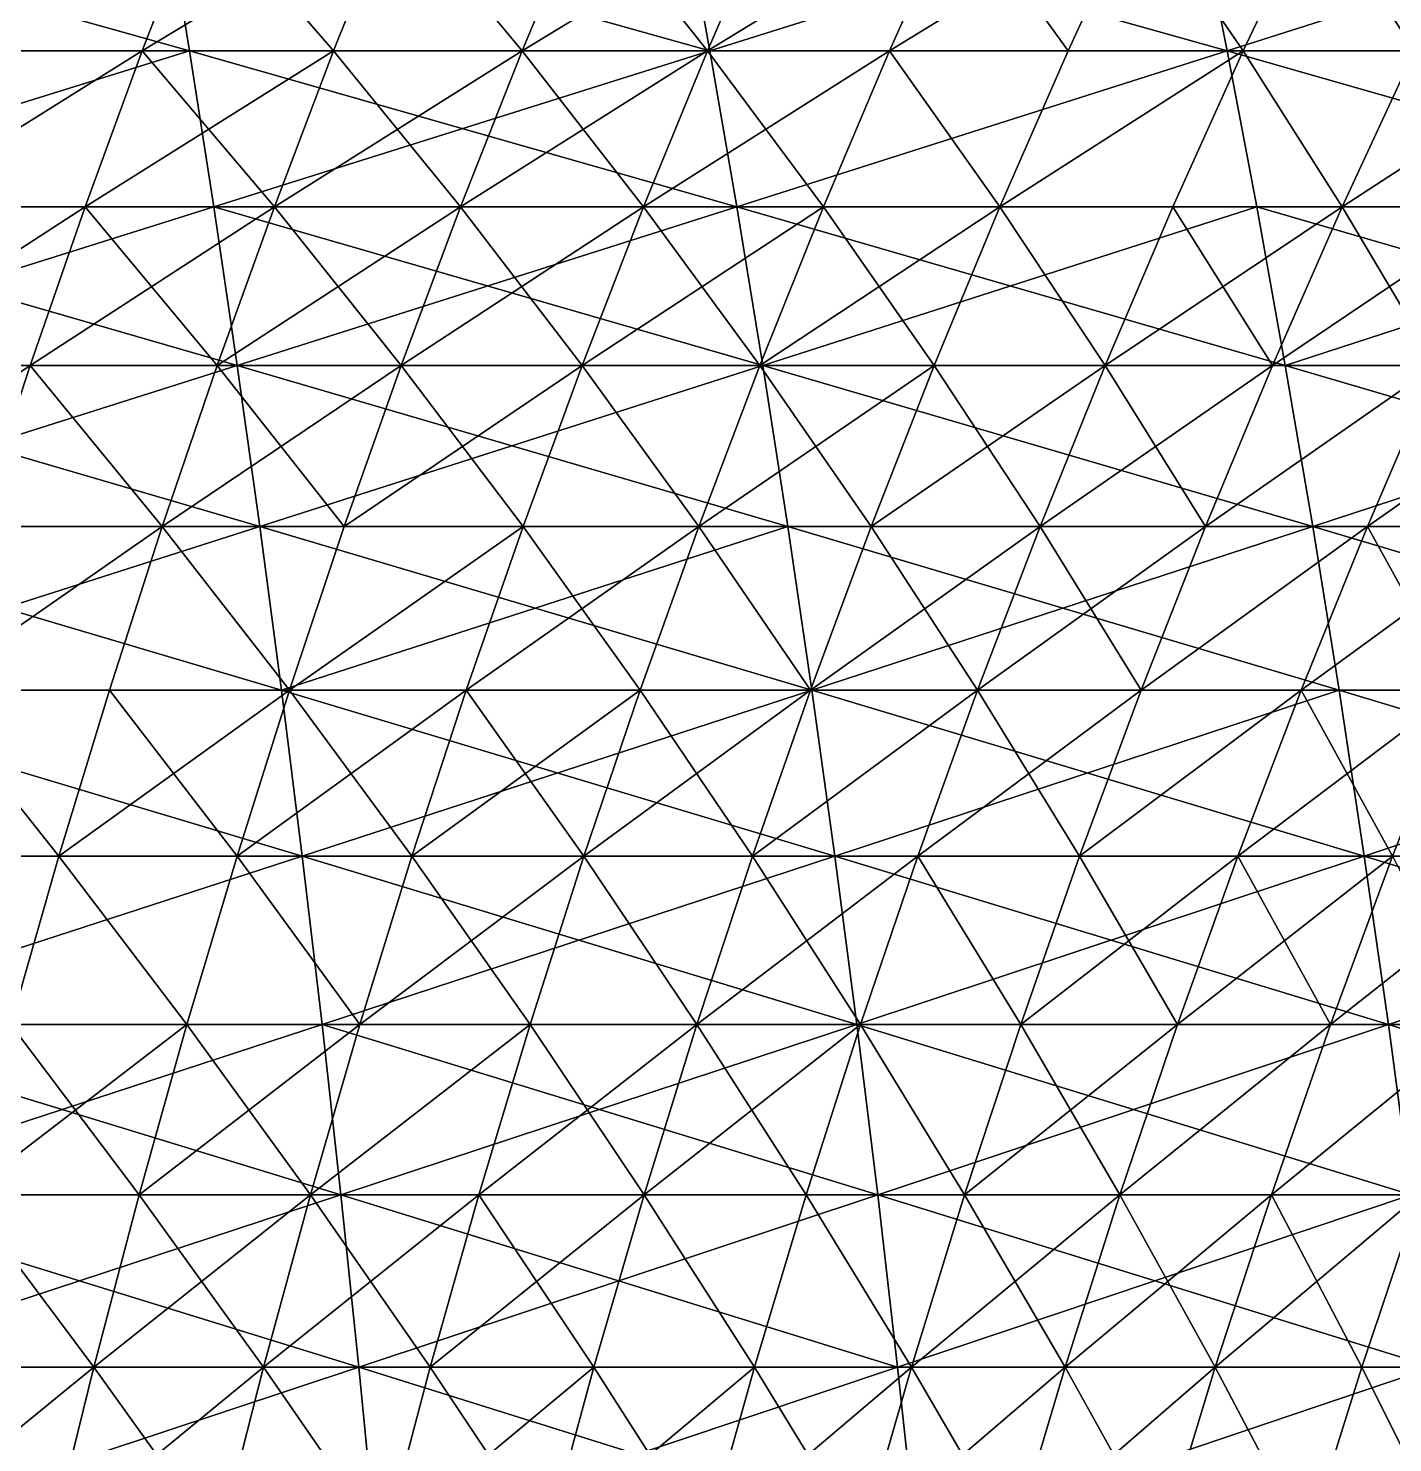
# Model space of a CAD drawing. Header units: millimetres. Extents: x -3250 to 6200, y -3250 to 3250.
# Drawn here: x 4283.7 to 4426.6, y 321.1 to 469.4 of the extents above; entities that cross this region are included whole.
import ezdxf

# ---------------------------------------------------------------- set-up
doc = ezdxf.new("R2010")
doc.units = ezdxf.units.MM
doc.header["$MEASUREMENT"] = 0
doc.layers.add('MESH_3D', color=2, linetype='CONTINUOUS')

msp = doc.modelspace()

# ---------------------------------------------------------------- linework, layer by layer
at = {"layer": 'MESH_3D'}
for points in [[(4243.39, 483.04, 606.66), (4300.57, 466.99, 606.85), (4245.74, 466.99, 595.05)], [(4243.39, 483.04, 606.66), (4297.94, 483.04, 618.4), (4300.57, 466.99, 606.85)], [(4297.94, 483.04, 26081.6), (4243.39, 483.04, 26093.34), (4245.74, 466.99, 26104.95)], [(4297.94, 483.04, 26081.6), (4245.74, 466.99, 26104.95), (4300.57, 466.99, 26093.15)], [(4275.22, 466.99, 1976.89), (4301.77, 483.04, 1978.88), (4281.15, 483.04, 1966.63)], [(4275.22, 466.99, 1976.89), (4295.6, 466.99, 1988.99), (4301.77, 483.04, 1978.88)], [(4301.77, 483.04, 24721.12), (4275.22, 466.99, 24723.11), (4281.15, 483.04, 24733.37)], [(4295.6, 466.99, 24711.01), (4275.22, 466.99, 24723.11), (4301.77, 483.04, 24721.12)], [(4295.6, 466.99, 1988.99), (4322.09, 483.04, 1991.65), (4301.77, 483.04, 1978.88)], [(4295.6, 466.99, 1988.99), (4315.66, 466.99, 2001.6), (4322.09, 483.04, 1991.65)], [(4315.66, 466.99, 24698.4), (4295.6, 466.99, 24711.01), (4301.77, 483.04, 24721.12)], [(4297.94, 483.04, 618.4), (4355.09, 466.99, 620.01), (4300.57, 466.99, 606.85)], [(4297.94, 483.04, 618.4), (4352.17, 483.04, 631.49), (4355.09, 466.99, 620.01)], [(4355.09, 466.99, 26079.99), (4297.94, 483.04, 26081.6), (4300.57, 466.99, 26093.15)], [(4352.17, 483.04, 26068.51), (4297.94, 483.04, 26081.6), (4355.09, 466.99, 26079.99)], [(4315.66, 466.99, 24698.4), (4301.77, 483.04, 24721.12), (4322.09, 483.04, 24708.35)], [(4315.66, 466.99, 2001.6), (4335.41, 466.99, 2014.7), (4322.09, 483.04, 1991.65)], [(4335.41, 466.99, 24685.3), (4315.66, 466.99, 24698.4), (4322.09, 483.04, 24708.35)], [(4322.09, 483.04, 1991.65), (4335.41, 466.99, 2014.7), (4342.08, 483.04, 2004.92)], [(4335.41, 466.99, 24685.3), (4322.09, 483.04, 24708.35), (4342.08, 483.04, 24695.08)], [(4335.41, 466.99, 2014.7), (4361.73, 483.04, 2018.68), (4342.08, 483.04, 2004.92)], [(4335.41, 466.99, 2014.7), (4354.82, 466.99, 2028.29), (4361.73, 483.04, 2018.68)], [(4354.82, 466.99, 24671.71), (4335.41, 466.99, 24685.3), (4342.08, 483.04, 24695.08)], [(4354.82, 466.99, 24671.71), (4342.08, 483.04, 24695.08), (4361.73, 483.04, 24681.32)], [(4352.17, 483.04, 631.49), (4406.06, 483.04, 645.93), (4409.27, 466.99, 634.53)], [(4352.17, 483.04, 631.49), (4409.27, 466.99, 634.53), (4355.09, 466.99, 620.01)], [(4406.06, 483.04, 26054.07), (4352.17, 483.04, 26068.51), (4355.09, 466.99, 26079.99)], [(4354.82, 466.99, 2028.29), (4381.04, 483.04, 2032.92), (4361.73, 483.04, 2018.68)], [(4354.82, 466.99, 2028.29), (4373.89, 466.99, 2042.37), (4381.04, 483.04, 2032.92)], [(4381.04, 483.04, 24667.08), (4354.82, 466.99, 24671.71), (4361.73, 483.04, 24681.32)], [(4373.89, 466.99, 24657.63), (4354.82, 466.99, 24671.71), (4381.04, 483.04, 24667.08)], [(4406.06, 483.04, 26054.07), (4355.09, 466.99, 26079.99), (4409.27, 466.99, 26065.47)], [(4373.89, 466.99, 2042.37), (4399.98, 483.04, 2047.65), (4381.04, 483.04, 2032.92)], [(4373.89, 466.99, 2042.37), (4392.6, 466.99, 2056.91), (4399.98, 483.04, 2047.65)], [(4392.6, 466.99, 24643.09), (4373.89, 466.99, 24657.63), (4381.04, 483.04, 24667.08)], [(4392.6, 466.99, 24643.09), (4381.04, 483.04, 24667.08), (4399.98, 483.04, 24652.35)], [(4392.6, 466.99, 2056.91), (4410.94, 466.99, 2071.91), (4399.98, 483.04, 2047.65)], [(4410.94, 466.99, 24628.09), (4392.6, 466.99, 24643.09), (4399.98, 483.04, 24652.35)], [(4399.98, 483.04, 2047.65), (4410.94, 466.99, 2071.91), (4418.55, 483.04, 2062.84)], [(4410.94, 466.99, 24628.09), (4399.98, 483.04, 24652.35), (4418.55, 483.04, 24637.16)], [(4406.06, 483.04, 645.93), (4463.07, 466.99, 650.39), (4409.27, 466.99, 634.53)], [(4406.06, 483.04, 645.93), (4459.58, 483.04, 661.71), (4463.07, 466.99, 650.39)], [(4459.58, 483.04, 26038.29), (4406.06, 483.04, 26054.07), (4409.27, 466.99, 26065.47)], [(4459.58, 483.04, 26038.29), (4409.27, 466.99, 26065.47), (4463.07, 466.99, 26049.61)], [(4410.94, 466.99, 2071.91), (4428.9, 466.99, 2087.37), (4418.55, 483.04, 2062.84)], [(4428.9, 466.99, 24612.63), (4410.94, 466.99, 24628.09), (4418.55, 483.04, 24637.16)], [(4418.55, 483.04, 2062.84), (4428.9, 466.99, 2087.37), (4436.74, 483.04, 2078.49)], [(4428.9, 466.99, 24612.63), (4418.55, 483.04, 24637.16), (4436.74, 483.04, 24621.51)], [(4245.74, 466.99, 595.05), (4300.57, 466.99, 606.85), (4248.01, 450.66, 583.84)], [(4300.57, 466.99, 26093.15), (4245.74, 466.99, 26104.95), (4248.01, 450.66, 26116.16)], [(4248.01, 450.66, 583.84), (4300.57, 466.99, 606.85), (4303.12, 450.66, 595.7)], [(4300.57, 466.99, 26093.15), (4248.01, 450.66, 26116.16), (4303.12, 450.66, 26104.3)], [(4269.5, 450.66, 1986.79), (4295.6, 466.99, 1988.99), (4275.22, 466.99, 1976.89)], [(4269.5, 450.66, 1986.79), (4289.63, 450.66, 1998.75), (4295.6, 466.99, 1988.99)], [(4295.6, 466.99, 24711.01), (4269.5, 450.66, 24713.21), (4275.22, 466.99, 24723.11)], [(4289.63, 450.66, 24701.25), (4269.5, 450.66, 24713.21), (4295.6, 466.99, 24711.01)], [(4289.63, 450.66, 1998.75), (4309.46, 450.66, 2011.21), (4295.6, 466.99, 1988.99)], [(4315.66, 466.99, 24698.4), (4289.63, 450.66, 24701.25), (4295.6, 466.99, 24711.01)], [(4309.46, 450.66, 24688.79), (4289.63, 450.66, 24701.25), (4315.66, 466.99, 24698.4)], [(4295.6, 466.99, 1988.99), (4309.46, 450.66, 2011.21), (4315.66, 466.99, 2001.6)], [(4300.57, 466.99, 606.85), (4355.09, 466.99, 620.01), (4357.92, 450.66, 608.92)], [(4300.57, 466.99, 606.85), (4357.92, 450.66, 608.92), (4303.12, 450.66, 595.7)], [(4355.09, 466.99, 26079.99), (4300.57, 466.99, 26093.15), (4303.12, 450.66, 26104.3)], [(4355.09, 466.99, 26079.99), (4303.12, 450.66, 26104.3), (4357.92, 450.66, 26091.08)], [(4309.46, 450.66, 2011.21), (4328.96, 450.66, 2024.15), (4335.41, 466.99, 2014.7)], [(4309.46, 450.66, 2011.21), (4335.41, 466.99, 2014.7), (4315.66, 466.99, 2001.6)], [(4328.96, 450.66, 24675.85), (4309.46, 450.66, 24688.79), (4315.66, 466.99, 24698.4)], [(4328.96, 450.66, 24675.85), (4315.66, 466.99, 24698.4), (4335.41, 466.99, 24685.3)], [(4328.96, 450.66, 2024.15), (4354.82, 466.99, 2028.29), (4335.41, 466.99, 2014.7)], [(4328.96, 450.66, 2024.15), (4348.14, 450.66, 2037.58), (4354.82, 466.99, 2028.29)], [(4348.14, 450.66, 24662.42), (4328.96, 450.66, 24675.85), (4335.41, 466.99, 24685.3)], [(4348.14, 450.66, 24662.42), (4335.41, 466.99, 24685.3), (4354.82, 466.99, 24671.71)], [(4348.14, 450.66, 2037.58), (4366.98, 450.66, 2051.49), (4354.82, 466.99, 2028.29)], [(4373.89, 466.99, 24657.63), (4348.14, 450.66, 24662.42), (4354.82, 466.99, 24671.71)], [(4366.98, 450.66, 24648.51), (4348.14, 450.66, 24662.42), (4373.89, 466.99, 24657.63)], [(4354.82, 466.99, 2028.29), (4366.98, 450.66, 2051.49), (4373.89, 466.99, 2042.37)], [(4355.09, 466.99, 620.01), (4409.27, 466.99, 634.53), (4357.92, 450.66, 608.92)], [(4409.27, 466.99, 26065.47), (4355.09, 466.99, 26079.99), (4357.92, 450.66, 26091.08)], [(4357.92, 450.66, 608.92), (4409.27, 466.99, 634.53), (4412.37, 450.66, 623.52)], [(4409.27, 466.99, 26065.47), (4357.92, 450.66, 26091.08), (4412.37, 450.66, 26076.48)], [(4366.98, 450.66, 2051.49), (4385.46, 450.66, 2065.85), (4373.89, 466.99, 2042.37)], [(4385.46, 450.66, 24634.15), (4366.98, 450.66, 24648.51), (4373.89, 466.99, 24657.63)], [(4373.89, 466.99, 2042.37), (4385.46, 450.66, 2065.85), (4392.6, 466.99, 2056.91)], [(4385.46, 450.66, 24634.15), (4373.89, 466.99, 24657.63), (4392.6, 466.99, 24643.09)], [(4385.46, 450.66, 2065.85), (4410.94, 466.99, 2071.91), (4392.6, 466.99, 2056.91)], [(4385.46, 450.66, 2065.85), (4403.58, 450.66, 2080.68), (4410.94, 466.99, 2071.91)], [(4410.94, 466.99, 24628.09), (4385.46, 450.66, 24634.15), (4392.6, 466.99, 24643.09)], [(4403.58, 450.66, 24619.32), (4385.46, 450.66, 24634.15), (4410.94, 466.99, 24628.09)], [(4403.58, 450.66, 2080.68), (4421.33, 450.66, 2095.95), (4410.94, 466.99, 2071.91)], [(4421.33, 450.66, 24604.05), (4403.58, 450.66, 24619.32), (4410.94, 466.99, 24628.09)], [(4409.27, 466.99, 634.53), (4466.44, 450.66, 639.46), (4412.37, 450.66, 623.52)], [(4409.27, 466.99, 634.53), (4463.07, 466.99, 650.39), (4466.44, 450.66, 639.46)], [(4466.44, 450.66, 26060.54), (4409.27, 466.99, 26065.47), (4412.37, 450.66, 26076.48)], [(4463.07, 466.99, 26049.61), (4409.27, 466.99, 26065.47), (4466.44, 450.66, 26060.54)], [(4410.94, 466.99, 2071.91), (4421.33, 450.66, 2095.95), (4428.9, 466.99, 2087.37)], [(4421.33, 450.66, 24604.05), (4410.94, 466.99, 24628.09), (4428.9, 466.99, 24612.63)], [(4421.33, 450.66, 2095.95), (4446.47, 466.99, 2103.27), (4428.9, 466.99, 2087.37)], [(4421.33, 450.66, 2095.95), (4438.69, 450.66, 2111.66), (4446.47, 466.99, 2103.27)], [(4446.47, 466.99, 24596.73), (4421.33, 450.66, 24604.05), (4428.9, 466.99, 24612.63)], [(4438.69, 450.66, 24588.34), (4421.33, 450.66, 24604.05), (4446.47, 466.99, 24596.73)], [(4248.01, 450.66, 583.84), (4305.57, 434.04, 584.94), (4250.19, 434.04, 573.03)], [(4248.01, 450.66, 583.84), (4303.12, 450.66, 595.7), (4305.57, 434.04, 584.94)], [(4303.12, 450.66, 26104.3), (4248.01, 450.66, 26116.16), (4250.19, 434.04, 26126.97)], [(4303.12, 450.66, 26104.3), (4250.19, 434.04, 26126.97), (4305.57, 434.04, 26115.06)], [(4263.99, 434.04, 1996.35), (4283.88, 434.04, 2008.16), (4289.63, 450.66, 1998.75)], [(4263.99, 434.04, 1996.35), (4289.63, 450.66, 1998.75), (4269.5, 450.66, 1986.79)], [(4289.63, 450.66, 24701.25), (4263.99, 434.04, 24703.65), (4269.5, 450.66, 24713.21)], [(4283.88, 434.04, 24691.84), (4263.99, 434.04, 24703.65), (4289.63, 450.66, 24701.25)], [(4283.88, 434.04, 2008.16), (4303.47, 434.04, 2020.47), (4309.46, 450.66, 2011.21)], [(4283.88, 434.04, 2008.16), (4309.46, 450.66, 2011.21), (4289.63, 450.66, 1998.75)], [(4303.47, 434.04, 24679.53), (4283.88, 434.04, 24691.84), (4289.63, 450.66, 24701.25)], [(4303.47, 434.04, 24679.53), (4289.63, 450.66, 24701.25), (4309.46, 450.66, 24688.79)], [(4303.12, 450.66, 595.7), (4360.64, 434.04, 598.24), (4305.57, 434.04, 584.94)], [(4303.12, 450.66, 595.7), (4357.92, 450.66, 608.92), (4360.64, 434.04, 598.24)], [(4357.92, 450.66, 26091.08), (4303.12, 450.66, 26104.3), (4305.57, 434.04, 26115.06)], [(4303.47, 434.04, 2020.47), (4328.96, 450.66, 2024.15), (4309.46, 450.66, 2011.21)], [(4303.47, 434.04, 2020.47), (4322.75, 434.04, 2033.27), (4328.96, 450.66, 2024.15)], [(4322.75, 434.04, 24666.73), (4303.47, 434.04, 24679.53), (4309.46, 450.66, 24688.79)], [(4357.92, 450.66, 26091.08), (4305.57, 434.04, 26115.06), (4360.64, 434.04, 26101.76)], [(4322.75, 434.04, 24666.73), (4309.46, 450.66, 24688.79), (4328.96, 450.66, 24675.85)], [(4322.75, 434.04, 2033.27), (4341.7, 434.04, 2046.54), (4348.14, 450.66, 2037.58)], [(4322.75, 434.04, 2033.27), (4348.14, 450.66, 2037.58), (4328.96, 450.66, 2024.15)], [(4341.7, 434.04, 24653.46), (4322.75, 434.04, 24666.73), (4328.96, 450.66, 24675.85)], [(4341.7, 434.04, 24653.46), (4328.96, 450.66, 24675.85), (4348.14, 450.66, 24662.42)], [(4341.7, 434.04, 2046.54), (4360.32, 434.04, 2060.28), (4366.98, 450.66, 2051.49)], [(4341.7, 434.04, 2046.54), (4366.98, 450.66, 2051.49), (4348.14, 450.66, 2037.58)], [(4360.32, 434.04, 24639.72), (4341.7, 434.04, 24653.46), (4348.14, 450.66, 24662.42)], [(4360.32, 434.04, 24639.72), (4348.14, 450.66, 24662.42), (4366.98, 450.66, 24648.51)], [(4357.92, 450.66, 608.92), (4415.36, 434.04, 612.9), (4360.64, 434.04, 598.24)], [(4357.92, 450.66, 608.92), (4412.37, 450.66, 623.52), (4415.36, 434.04, 612.9)], [(4412.37, 450.66, 26076.48), (4357.92, 450.66, 26091.08), (4360.64, 434.04, 26101.76)], [(4360.32, 434.04, 2060.28), (4385.46, 450.66, 2065.85), (4366.98, 450.66, 2051.49)], [(4360.32, 434.04, 2060.28), (4378.59, 434.04, 2074.48), (4385.46, 450.66, 2065.85)], [(4378.59, 434.04, 24625.52), (4360.32, 434.04, 24639.72), (4366.98, 450.66, 24648.51)], [(4412.37, 450.66, 26076.48), (4360.64, 434.04, 26101.76), (4415.36, 434.04, 26087.1)], [(4378.59, 434.04, 24625.52), (4366.98, 450.66, 24648.51), (4385.46, 450.66, 24634.15)], [(4378.59, 434.04, 2074.48), (4396.49, 434.04, 2089.13), (4385.46, 450.66, 2065.85)], [(4396.49, 434.04, 24610.87), (4378.59, 434.04, 24625.52), (4385.46, 450.66, 24634.15)], [(4385.46, 450.66, 2065.85), (4396.49, 434.04, 2089.13), (4403.58, 450.66, 2080.68)], [(4396.49, 434.04, 24610.87), (4385.46, 450.66, 24634.15), (4403.58, 450.66, 24619.32)], [(4396.49, 434.04, 2089.13), (4421.33, 450.66, 2095.95), (4403.58, 450.66, 2080.68)], [(4396.49, 434.04, 2089.13), (4414.03, 434.04, 2104.22), (4421.33, 450.66, 2095.95)], [(4414.03, 434.04, 24595.78), (4396.49, 434.04, 24610.87), (4403.58, 450.66, 24619.32)], [(4414.03, 434.04, 24595.78), (4403.58, 450.66, 24619.32), (4421.33, 450.66, 24604.05)], [(4412.37, 450.66, 623.52), (4469.69, 434.04, 628.92), (4415.36, 434.04, 612.9)], [(4412.37, 450.66, 623.52), (4466.44, 450.66, 639.46), (4469.69, 434.04, 628.92)], [(4466.44, 450.66, 26060.54), (4412.37, 450.66, 26076.48), (4415.36, 434.04, 26087.1)], [(4414.03, 434.04, 2104.22), (4431.19, 434.04, 2119.74), (4438.69, 450.66, 2111.66)], [(4414.03, 434.04, 2104.22), (4438.69, 450.66, 2111.66), (4421.33, 450.66, 2095.95)], [(4431.19, 434.04, 24580.26), (4414.03, 434.04, 24595.78), (4421.33, 450.66, 24604.05)], [(4466.44, 450.66, 26060.54), (4415.36, 434.04, 26087.1), (4469.69, 434.04, 26071.08)], [(4431.19, 434.04, 24580.26), (4421.33, 450.66, 24604.05), (4438.69, 450.66, 24588.34)], [(4250.19, 434.04, 573.03), (4305.57, 434.04, 584.94), (4252.29, 417.15, 562.63)], [(4307.93, 417.15, 26125.4), (4250.19, 434.04, 26126.97), (4252.29, 417.15, 26137.37)], [(4305.57, 434.04, 26115.06), (4250.19, 434.04, 26126.97), (4307.93, 417.15, 26125.4)], [(4252.29, 417.15, 562.63), (4305.57, 434.04, 584.94), (4307.93, 417.15, 574.6)], [(4258.68, 417.15, 2005.54), (4283.88, 434.04, 2008.16), (4263.99, 434.04, 1996.35)], [(4258.68, 417.15, 2005.54), (4278.35, 417.15, 2017.22), (4283.88, 434.04, 2008.16)], [(4278.35, 417.15, 24682.78), (4263.99, 434.04, 24703.65), (4283.88, 434.04, 24691.84)], [(4278.35, 417.15, 2017.22), (4297.71, 417.15, 2029.39), (4283.88, 434.04, 2008.16)], [(4297.71, 417.15, 24670.61), (4278.35, 417.15, 24682.78), (4283.88, 434.04, 24691.84)], [(4283.88, 434.04, 2008.16), (4297.71, 417.15, 2029.39), (4303.47, 434.04, 2020.47)], [(4297.71, 417.15, 24670.61), (4283.88, 434.04, 24691.84), (4303.47, 434.04, 24679.53)], [(4297.71, 417.15, 2029.39), (4322.75, 434.04, 2033.27), (4303.47, 434.04, 2020.47)], [(4297.71, 417.15, 2029.39), (4316.77, 417.15, 2042.04), (4322.75, 434.04, 2033.27)], [(4316.77, 417.15, 24657.96), (4297.71, 417.15, 24670.61), (4303.47, 434.04, 24679.53)], [(4316.77, 417.15, 24657.96), (4303.47, 434.04, 24679.53), (4322.75, 434.04, 24666.73)], [(4305.57, 434.04, 584.94), (4360.64, 434.04, 598.24), (4307.93, 417.15, 574.6)], [(4363.26, 417.15, 26112.05), (4305.57, 434.04, 26115.06), (4307.93, 417.15, 26125.4)], [(4360.64, 434.04, 26101.76), (4305.57, 434.04, 26115.06), (4363.26, 417.15, 26112.05)], [(4307.93, 417.15, 574.6), (4360.64, 434.04, 598.24), (4363.26, 417.15, 587.95)], [(4316.77, 417.15, 2042.04), (4341.7, 434.04, 2046.54), (4322.75, 434.04, 2033.27)], [(4316.77, 417.15, 2042.04), (4335.51, 417.15, 2055.15), (4341.7, 434.04, 2046.54)], [(4335.51, 417.15, 24644.85), (4316.77, 417.15, 24657.96), (4322.75, 434.04, 24666.73)], [(4335.51, 417.15, 24644.85), (4322.75, 434.04, 24666.73), (4341.7, 434.04, 24653.46)], [(4335.51, 417.15, 2055.15), (4353.91, 417.15, 2068.74), (4341.7, 434.04, 2046.54)], [(4353.91, 417.15, 24631.26), (4335.51, 417.15, 24644.85), (4341.7, 434.04, 24653.46)], [(4341.7, 434.04, 2046.54), (4353.91, 417.15, 2068.74), (4360.32, 434.04, 2060.28)], [(4353.91, 417.15, 24631.26), (4341.7, 434.04, 24653.46), (4360.32, 434.04, 24639.72)], [(4353.91, 417.15, 2068.74), (4378.59, 434.04, 2074.48), (4360.32, 434.04, 2060.28)], [(4353.91, 417.15, 2068.74), (4371.97, 417.15, 2082.77), (4378.59, 434.04, 2074.48)], [(4371.97, 417.15, 24617.23), (4353.91, 417.15, 24631.26), (4360.32, 434.04, 24639.72)], [(4371.97, 417.15, 24617.23), (4360.32, 434.04, 24639.72), (4378.59, 434.04, 24625.52)], [(4360.64, 434.04, 598.24), (4415.36, 434.04, 612.9), (4418.23, 417.15, 602.68)], [(4360.64, 434.04, 598.24), (4418.23, 417.15, 602.68), (4363.26, 417.15, 587.95)], [(4418.23, 417.15, 26097.32), (4360.64, 434.04, 26101.76), (4363.26, 417.15, 26112.05)], [(4415.36, 434.04, 26087.1), (4360.64, 434.04, 26101.76), (4418.23, 417.15, 26097.32)], [(4371.97, 417.15, 2082.77), (4389.67, 417.15, 2097.26), (4396.49, 434.04, 2089.13)], [(4371.97, 417.15, 2082.77), (4396.49, 434.04, 2089.13), (4378.59, 434.04, 2074.48)], [(4389.67, 417.15, 24602.74), (4371.97, 417.15, 24617.23), (4378.59, 434.04, 24625.52)], [(4389.67, 417.15, 24602.74), (4378.59, 434.04, 24625.52), (4396.49, 434.04, 24610.87)], [(4389.67, 417.15, 2097.26), (4414.03, 434.04, 2104.22), (4396.49, 434.04, 2089.13)], [(4389.67, 417.15, 2097.26), (4407.01, 417.15, 2112.18), (4414.03, 434.04, 2104.22)], [(4407.01, 417.15, 24587.82), (4389.67, 417.15, 24602.74), (4396.49, 434.04, 24610.87)], [(4407.01, 417.15, 24587.82), (4396.49, 434.04, 24610.87), (4414.03, 434.04, 24595.78)], [(4407.01, 417.15, 2112.18), (4431.19, 434.04, 2119.74), (4414.03, 434.04, 2104.22)], [(4407.01, 417.15, 2112.18), (4423.97, 417.15, 2127.52), (4431.19, 434.04, 2119.74)], [(4431.19, 434.04, 24580.26), (4407.01, 417.15, 24587.82), (4414.03, 434.04, 24595.78)], [(4423.97, 417.15, 24572.48), (4407.01, 417.15, 24587.82), (4431.19, 434.04, 24580.26)], [(4415.36, 434.04, 612.9), (4469.69, 434.04, 628.92), (4472.82, 417.15, 618.78)], [(4415.36, 434.04, 612.9), (4472.82, 417.15, 618.78), (4418.23, 417.15, 602.68)], [(4469.69, 434.04, 26071.08), (4415.36, 434.04, 26087.1), (4418.23, 417.15, 26097.32)], [(4469.69, 434.04, 26071.08), (4418.23, 417.15, 26097.32), (4472.82, 417.15, 26081.22)], [(4423.97, 417.15, 2127.52), (4447.95, 434.04, 2135.69), (4431.19, 434.04, 2119.74)], [(4423.97, 417.15, 2127.52), (4440.54, 417.15, 2143.29), (4447.95, 434.04, 2135.69)], [(4440.54, 417.15, 24556.71), (4423.97, 417.15, 24572.48), (4431.19, 434.04, 24580.26)], [(4252.29, 417.15, 562.63), (4310.2, 400, 564.67), (4254.31, 400, 552.64)], [(4252.29, 417.15, 562.63), (4307.93, 417.15, 574.6), (4310.2, 400, 564.67)], [(4307.93, 417.15, 26125.4), (4252.29, 417.15, 26137.37), (4254.31, 400, 26147.36)], [(4307.93, 417.15, 26125.4), (4254.31, 400, 26147.36), (4310.2, 400, 26135.33)], [(4273.04, 400, 2025.91), (4292.19, 400, 2037.95), (4297.71, 417.15, 2029.39)], [(4273.04, 400, 2025.91), (4297.71, 417.15, 2029.39), (4278.35, 417.15, 2017.22)], [(4297.71, 417.15, 24670.61), (4273.04, 400, 24674.09), (4278.35, 417.15, 24682.78)], [(4292.19, 400, 24662.05), (4273.04, 400, 24674.09), (4297.71, 417.15, 24670.61)], [(4292.19, 400, 2037.95), (4311.03, 400, 2050.45), (4297.71, 417.15, 2029.39)], [(4311.03, 400, 24649.55), (4292.19, 400, 24662.05), (4297.71, 417.15, 24670.61)], [(4297.71, 417.15, 2029.39), (4311.03, 400, 2050.45), (4316.77, 417.15, 2042.04)], [(4311.03, 400, 24649.55), (4297.71, 417.15, 24670.61), (4316.77, 417.15, 24657.96)], [(4307.93, 417.15, 574.6), (4365.77, 400, 578.08), (4310.2, 400, 564.67)], [(4307.93, 417.15, 574.6), (4363.26, 417.15, 587.95), (4365.77, 400, 578.08)], [(4363.26, 417.15, 26112.05), (4307.93, 417.15, 26125.4), (4310.2, 400, 26135.33)], [(4363.26, 417.15, 26112.05), (4310.2, 400, 26135.33), (4365.77, 400, 26121.92)], [(4311.03, 400, 2050.45), (4329.56, 400, 2063.43), (4335.51, 417.15, 2055.15)], [(4311.03, 400, 2050.45), (4335.51, 417.15, 2055.15), (4316.77, 417.15, 2042.04)], [(4335.51, 417.15, 24644.85), (4311.03, 400, 24649.55), (4316.77, 417.15, 24657.96)], [(4329.56, 400, 24636.57), (4311.03, 400, 24649.55), (4335.51, 417.15, 24644.85)], [(4329.56, 400, 2063.43), (4353.91, 417.15, 2068.74), (4335.51, 417.15, 2055.15)], [(4329.56, 400, 2063.43), (4347.76, 400, 2076.86), (4353.91, 417.15, 2068.74)], [(4347.76, 400, 24623.14), (4329.56, 400, 24636.57), (4335.51, 417.15, 24644.85)], [(4347.76, 400, 24623.14), (4335.51, 417.15, 24644.85), (4353.91, 417.15, 24631.26)], [(4347.76, 400, 2076.86), (4365.62, 400, 2090.74), (4353.91, 417.15, 2068.74)], [(4365.62, 400, 24609.26), (4347.76, 400, 24623.14), (4353.91, 417.15, 24631.26)], [(4353.91, 417.15, 2068.74), (4365.62, 400, 2090.74), (4371.97, 417.15, 2082.77)], [(4365.62, 400, 24609.26), (4353.91, 417.15, 24631.26), (4371.97, 417.15, 24617.23)], [(4363.26, 417.15, 587.95), (4420.99, 400, 592.88), (4365.77, 400, 578.08)], [(4363.26, 417.15, 587.95), (4418.23, 417.15, 602.68), (4420.99, 400, 592.88)], [(4418.23, 417.15, 26097.32), (4363.26, 417.15, 26112.05), (4365.77, 400, 26121.92)], [(4365.62, 400, 2090.74), (4383.12, 400, 2105.06), (4371.97, 417.15, 2082.77)], [(4389.67, 417.15, 24602.74), (4365.62, 400, 24609.26), (4371.97, 417.15, 24617.23)], [(4383.12, 400, 24594.94), (4365.62, 400, 24609.26), (4389.67, 417.15, 24602.74)], [(4418.23, 417.15, 26097.32), (4365.77, 400, 26121.92), (4420.99, 400, 26107.12)], [(4371.97, 417.15, 2082.77), (4383.12, 400, 2105.06), (4389.67, 417.15, 2097.26)], [(4383.12, 400, 2105.06), (4400.27, 400, 2119.81), (4407.01, 417.15, 2112.18)], [(4383.12, 400, 2105.06), (4407.01, 417.15, 2112.18), (4389.67, 417.15, 2097.26)], [(4400.27, 400, 24580.19), (4383.12, 400, 24594.94), (4389.67, 417.15, 24602.74)], [(4400.27, 400, 24580.19), (4389.67, 417.15, 24602.74), (4407.01, 417.15, 24587.82)], [(4400.27, 400, 2119.81), (4423.97, 417.15, 2127.52), (4407.01, 417.15, 2112.18)], [(4400.27, 400, 2119.81), (4417.04, 400, 2134.99), (4423.97, 417.15, 2127.52)], [(4423.97, 417.15, 24572.48), (4400.27, 400, 24580.19), (4407.01, 417.15, 24587.82)], [(4417.04, 400, 24565.01), (4400.27, 400, 24580.19), (4423.97, 417.15, 24572.48)], [(4417.04, 400, 2134.99), (4440.54, 417.15, 2143.29), (4423.97, 417.15, 2127.52)], [(4417.04, 400, 2134.99), (4433.43, 400, 2150.58), (4440.54, 417.15, 2143.29)], [(4433.43, 400, 24549.42), (4417.04, 400, 24565.01), (4423.97, 417.15, 24572.48)], [(4418.23, 417.15, 602.68), (4475.82, 400, 609.04), (4420.99, 400, 592.88)], [(4418.23, 417.15, 602.68), (4472.82, 417.15, 618.78), (4475.82, 400, 609.04)], [(4475.82, 400, 26090.96), (4418.23, 417.15, 26097.32), (4420.99, 400, 26107.12)], [(4472.82, 417.15, 26081.22), (4418.23, 417.15, 26097.32), (4475.82, 400, 26090.96)], [(4433.43, 400, 24549.42), (4423.97, 417.15, 24572.48), (4440.54, 417.15, 24556.71)], [(4254.31, 400, 552.64), (4310.2, 400, 564.67), (4312.37, 382.6, 555.15)], [(4254.31, 400, 552.64), (4312.37, 382.6, 555.15), (4256.25, 382.6, 543.08)], [(4312.37, 382.6, 26144.85), (4254.31, 400, 26147.36), (4256.25, 382.6, 26156.92)], [(4310.2, 400, 26135.33), (4254.31, 400, 26147.36), (4312.37, 382.6, 26144.85)], [(4267.95, 382.6, 2034.24), (4286.89, 382.6, 2046.14), (4273.04, 400, 2025.91)], [(4286.89, 382.6, 24653.86), (4267.95, 382.6, 24665.76), (4273.04, 400, 24674.09)], [(4273.04, 400, 2025.91), (4286.89, 382.6, 2046.14), (4292.19, 400, 2037.95)], [(4286.89, 382.6, 24653.86), (4273.04, 400, 24674.09), (4292.19, 400, 24662.05)], [(4286.89, 382.6, 2046.14), (4311.03, 400, 2050.45), (4292.19, 400, 2037.95)], [(4286.89, 382.6, 2046.14), (4305.54, 382.6, 2058.51), (4311.03, 400, 2050.45)], [(4305.54, 382.6, 24641.49), (4286.89, 382.6, 24653.86), (4292.19, 400, 24662.05)], [(4305.54, 382.6, 24641.49), (4292.19, 400, 24662.05), (4311.03, 400, 24649.55)], [(4305.54, 382.6, 2058.51), (4323.86, 382.6, 2071.35), (4329.56, 400, 2063.43)], [(4305.54, 382.6, 2058.51), (4329.56, 400, 2063.43), (4311.03, 400, 2050.45)], [(4323.86, 382.6, 24628.65), (4305.54, 382.6, 24641.49), (4311.03, 400, 24649.55)], [(4310.2, 400, 564.67), (4368.18, 382.6, 568.62), (4312.37, 382.6, 555.15)], [(4310.2, 400, 564.67), (4365.77, 400, 578.08), (4368.18, 382.6, 568.62)], [(4365.77, 400, 26121.92), (4310.2, 400, 26135.33), (4312.37, 382.6, 26144.85)], [(4323.86, 382.6, 24628.65), (4311.03, 400, 24649.55), (4329.56, 400, 24636.57)], [(4365.77, 400, 26121.92), (4312.37, 382.6, 26144.85), (4368.18, 382.6, 26131.38)], [(4323.86, 382.6, 2071.35), (4341.87, 382.6, 2084.64), (4329.56, 400, 2063.43)], [(4347.76, 400, 24623.14), (4323.86, 382.6, 24628.65), (4329.56, 400, 24636.57)], [(4341.87, 382.6, 24615.36), (4323.86, 382.6, 24628.65), (4347.76, 400, 24623.14)], [(4329.56, 400, 2063.43), (4341.87, 382.6, 2084.64), (4347.76, 400, 2076.86)], [(4341.87, 382.6, 2084.64), (4359.53, 382.6, 2098.37), (4365.62, 400, 2090.74)], [(4341.87, 382.6, 2084.64), (4365.62, 400, 2090.74), (4347.76, 400, 2076.86)], [(4359.53, 382.6, 24601.63), (4341.87, 382.6, 24615.36), (4347.76, 400, 24623.14)], [(4359.53, 382.6, 24601.63), (4347.76, 400, 24623.14), (4365.62, 400, 24609.26)], [(4359.53, 382.6, 2098.37), (4383.12, 400, 2105.06), (4365.62, 400, 2090.74)], [(4359.53, 382.6, 2098.37), (4376.85, 382.6, 2112.53), (4383.12, 400, 2105.06)], [(4383.12, 400, 24594.94), (4359.53, 382.6, 24601.63), (4365.62, 400, 24609.26)], [(4376.85, 382.6, 24587.47), (4359.53, 382.6, 24601.63), (4383.12, 400, 24594.94)], [(4365.77, 400, 578.08), (4423.63, 382.6, 583.48), (4368.18, 382.6, 568.62)], [(4365.77, 400, 578.08), (4420.99, 400, 592.88), (4423.63, 382.6, 583.48)], [(4420.99, 400, 26107.12), (4365.77, 400, 26121.92), (4368.18, 382.6, 26131.38)], [(4420.99, 400, 26107.12), (4368.18, 382.6, 26131.38), (4423.63, 382.6, 26116.52)], [(4376.85, 382.6, 2112.53), (4400.27, 400, 2119.81), (4383.12, 400, 2105.06)], [(4376.85, 382.6, 2112.53), (4393.81, 382.6, 2127.13), (4400.27, 400, 2119.81)], [(4393.81, 382.6, 24572.87), (4376.85, 382.6, 24587.47), (4383.12, 400, 24594.94)], [(4393.81, 382.6, 24572.87), (4383.12, 400, 24594.94), (4400.27, 400, 24580.19)], [(4393.81, 382.6, 2127.13), (4410.4, 382.6, 2142.14), (4417.04, 400, 2134.99)], [(4393.81, 382.6, 2127.13), (4417.04, 400, 2134.99), (4400.27, 400, 2119.81)], [(4417.04, 400, 24565.01), (4393.81, 382.6, 24572.87), (4400.27, 400, 24580.19)], [(4410.4, 382.6, 24557.86), (4393.81, 382.6, 24572.87), (4417.04, 400, 24565.01)], [(4410.4, 382.6, 2142.14), (4433.43, 400, 2150.58), (4417.04, 400, 2134.99)], [(4410.4, 382.6, 2142.14), (4426.61, 382.6, 2157.56), (4433.43, 400, 2150.58)], [(4426.61, 382.6, 24542.44), (4410.4, 382.6, 24557.86), (4417.04, 400, 24565.01)], [(4426.61, 382.6, 24542.44), (4417.04, 400, 24565.01), (4433.43, 400, 24549.42)], [(4420.99, 400, 592.88), (4475.82, 400, 609.04), (4478.7, 382.6, 599.72)], [(4420.99, 400, 592.88), (4478.7, 382.6, 599.72), (4423.63, 382.6, 583.48)], [(4475.82, 400, 26090.96), (4420.99, 400, 26107.12), (4423.63, 382.6, 26116.52)], [(4475.82, 400, 26090.96), (4423.63, 382.6, 26116.52), (4478.7, 382.6, 26100.28)], [(4426.61, 382.6, 2157.56), (4442.44, 382.6, 2173.39), (4433.43, 400, 2150.58)], [(4256.25, 382.6, 543.08), (4312.37, 382.6, 555.15), (4258.09, 364.97, 533.94)], [(4312.37, 382.6, 26144.85), (4256.25, 382.6, 26156.92), (4258.09, 364.97, 26166.06)], [(4258.09, 364.97, 533.94), (4312.37, 382.6, 555.15), (4314.45, 364.97, 546.07)], [(4312.37, 382.6, 26144.85), (4258.09, 364.97, 26166.06), (4314.45, 364.97, 26153.93)], [(4267.95, 382.6, 2034.24), (4281.84, 364.97, 2053.97), (4286.89, 382.6, 2046.14)], [(4281.84, 364.97, 24646.03), (4267.95, 382.6, 24665.76), (4286.89, 382.6, 24653.86)], [(4281.84, 364.97, 2053.97), (4300.29, 364.97, 2066.22), (4286.89, 382.6, 2046.14)], [(4300.29, 364.97, 24633.78), (4281.84, 364.97, 24646.03), (4286.89, 382.6, 24653.86)], [(4286.89, 382.6, 2046.14), (4300.29, 364.97, 2066.22), (4305.54, 382.6, 2058.51)], [(4300.29, 364.97, 24633.78), (4286.89, 382.6, 24653.86), (4305.54, 382.6, 24641.49)], [(4300.29, 364.97, 2066.22), (4318.42, 364.97, 2078.92), (4305.54, 382.6, 2058.51)], [(4318.42, 364.97, 24621.08), (4300.29, 364.97, 24633.78), (4305.54, 382.6, 24641.49)], [(4305.54, 382.6, 2058.51), (4318.42, 364.97, 2078.92), (4323.86, 382.6, 2071.35)], [(4318.42, 364.97, 24621.08), (4305.54, 382.6, 24641.49), (4323.86, 382.6, 24628.65)], [(4312.37, 382.6, 555.15), (4368.18, 382.6, 568.62), (4370.48, 364.97, 559.59)], [(4312.37, 382.6, 555.15), (4370.48, 364.97, 559.59), (4314.45, 364.97, 546.07)], [(4368.18, 382.6, 26131.38), (4312.37, 382.6, 26144.85), (4314.45, 364.97, 26153.93)], [(4368.18, 382.6, 26131.38), (4314.45, 364.97, 26153.93), (4370.48, 364.97, 26140.41)], [(4318.42, 364.97, 2078.92), (4341.87, 382.6, 2084.64), (4323.86, 382.6, 2071.35)], [(4318.42, 364.97, 2078.92), (4336.24, 364.97, 2092.06), (4341.87, 382.6, 2084.64)], [(4336.24, 364.97, 24607.94), (4318.42, 364.97, 24621.08), (4323.86, 382.6, 24628.65)], [(4336.24, 364.97, 24607.94), (4323.86, 382.6, 24628.65), (4341.87, 382.6, 24615.36)], [(4336.24, 364.97, 2092.06), (4353.72, 364.97, 2105.65), (4341.87, 382.6, 2084.64)], [(4353.72, 364.97, 24594.35), (4336.24, 364.97, 24607.94), (4341.87, 382.6, 24615.36)], [(4341.87, 382.6, 2084.64), (4353.72, 364.97, 2105.65), (4359.53, 382.6, 2098.37)], [(4353.72, 364.97, 24594.35), (4341.87, 382.6, 24615.36), (4359.53, 382.6, 24601.63)], [(4353.72, 364.97, 2105.65), (4370.86, 364.97, 2119.67), (4376.85, 382.6, 2112.53)], [(4353.72, 364.97, 2105.65), (4376.85, 382.6, 2112.53), (4359.53, 382.6, 2098.37)], [(4370.86, 364.97, 24580.33), (4353.72, 364.97, 24594.35), (4359.53, 382.6, 24601.63)], [(4370.86, 364.97, 24580.33), (4359.53, 382.6, 24601.63), (4376.85, 382.6, 24587.47)], [(4368.18, 382.6, 568.62), (4423.63, 382.6, 583.48), (4370.48, 364.97, 559.59)], [(4426.16, 364.97, 26125.49), (4368.18, 382.6, 26131.38), (4370.48, 364.97, 26140.41)], [(4423.63, 382.6, 26116.52), (4368.18, 382.6, 26131.38), (4426.16, 364.97, 26125.49)], [(4370.48, 364.97, 559.59), (4423.63, 382.6, 583.48), (4426.16, 364.97, 574.51)], [(4370.86, 364.97, 2119.67), (4387.64, 364.97, 2134.12), (4376.85, 382.6, 2112.53)], [(4387.64, 364.97, 24565.88), (4370.86, 364.97, 24580.33), (4376.85, 382.6, 24587.47)], [(4376.85, 382.6, 2112.53), (4387.64, 364.97, 2134.12), (4393.81, 382.6, 2127.13)], [(4387.64, 364.97, 24565.88), (4376.85, 382.6, 24587.47), (4393.81, 382.6, 24572.87)], [(4387.64, 364.97, 2134.12), (4404.06, 364.97, 2148.97), (4410.4, 382.6, 2142.14)], [(4387.64, 364.97, 2134.12), (4410.4, 382.6, 2142.14), (4393.81, 382.6, 2127.13)], [(4404.06, 364.97, 24551.03), (4387.64, 364.97, 24565.88), (4393.81, 382.6, 24572.87)], [(4404.06, 364.97, 24551.03), (4393.81, 382.6, 24572.87), (4410.4, 382.6, 24557.86)], [(4404.06, 364.97, 2148.97), (4420.11, 364.97, 2164.24), (4426.61, 382.6, 2157.56)], [(4404.06, 364.97, 2148.97), (4426.61, 382.6, 2157.56), (4410.4, 382.6, 2142.14)], [(4420.11, 364.97, 24535.76), (4404.06, 364.97, 24551.03), (4410.4, 382.6, 24557.86)], [(4420.11, 364.97, 24535.76), (4410.4, 382.6, 24557.86), (4426.61, 382.6, 24542.44)], [(4420.11, 364.97, 2164.24), (4435.76, 364.97, 2179.89), (4442.44, 382.6, 2173.39)], [(4420.11, 364.97, 2164.24), (4442.44, 382.6, 2173.39), (4426.61, 382.6, 2157.56)], [(4435.76, 364.97, 24520.11), (4420.11, 364.97, 24535.76), (4426.61, 382.6, 24542.44)], [(4423.63, 382.6, 583.48), (4478.7, 382.6, 599.72), (4481.44, 364.97, 590.81)], [(4423.63, 382.6, 583.48), (4481.44, 364.97, 590.81), (4426.16, 364.97, 574.51)], [(4478.7, 382.6, 26100.28), (4423.63, 382.6, 26116.52), (4426.16, 364.97, 26125.49)], [(4478.7, 382.6, 26100.28), (4426.16, 364.97, 26125.49), (4481.44, 364.97, 26109.19)], [(4258.09, 364.97, 533.94), (4314.45, 364.97, 546.07), (4316.42, 347.11, 537.41)], [(4258.09, 364.97, 533.94), (4316.42, 347.11, 537.41), (4259.85, 347.11, 525.24)], [(4314.45, 364.97, 26153.93), (4258.09, 364.97, 26166.06), (4259.85, 347.11, 26174.76)], [(4314.45, 364.97, 26153.93), (4259.85, 347.11, 26174.76), (4316.42, 347.11, 26162.59)], [(4277.02, 347.11, 2061.43), (4295.29, 347.11, 2073.55), (4300.29, 364.97, 2066.22)], [(4277.02, 347.11, 2061.43), (4300.29, 364.97, 2066.22), (4281.84, 364.97, 2053.97)], [(4295.29, 347.11, 24626.45), (4277.02, 347.11, 24638.57), (4281.84, 364.97, 24646.03)], [(4295.29, 347.11, 24626.45), (4281.84, 364.97, 24646.03), (4300.29, 364.97, 24633.78)], [(4295.29, 347.11, 2073.55), (4318.42, 364.97, 2078.92), (4300.29, 364.97, 2066.22)], [(4295.29, 347.11, 2073.55), (4313.24, 347.11, 2086.12), (4318.42, 364.97, 2078.92)], [(4313.24, 347.11, 24613.88), (4295.29, 347.11, 24626.45), (4300.29, 364.97, 24633.78)], [(4313.24, 347.11, 24613.88), (4300.29, 364.97, 24633.78), (4318.42, 364.97, 24621.08)], [(4313.24, 347.11, 2086.12), (4330.88, 347.11, 2099.14), (4336.24, 364.97, 2092.06)], [(4313.24, 347.11, 2086.12), (4336.24, 364.97, 2092.06), (4318.42, 364.97, 2078.92)], [(4336.24, 364.97, 24607.94), (4313.24, 347.11, 24613.88), (4318.42, 364.97, 24621.08)], [(4330.88, 347.11, 24600.86), (4313.24, 347.11, 24613.88), (4336.24, 364.97, 24607.94)], [(4314.45, 364.97, 546.07), (4370.48, 364.97, 559.59), (4372.67, 347.11, 550.99)], [(4314.45, 364.97, 546.07), (4372.67, 347.11, 550.99), (4316.42, 347.11, 537.41)], [(4370.48, 364.97, 26140.41), (4314.45, 364.97, 26153.93), (4316.42, 347.11, 26162.59)], [(4370.48, 364.97, 26140.41), (4316.42, 347.11, 26162.59), (4372.67, 347.11, 26149.01)], [(4330.88, 347.11, 2099.14), (4348.19, 347.11, 2112.59), (4353.72, 364.97, 2105.65)], [(4330.88, 347.11, 2099.14), (4353.72, 364.97, 2105.65), (4336.24, 364.97, 2092.06)], [(4348.19, 347.11, 24587.41), (4330.88, 347.11, 24600.86), (4336.24, 364.97, 24607.94)], [(4348.19, 347.11, 24587.41), (4336.24, 364.97, 24607.94), (4353.72, 364.97, 24594.35)], [(4348.19, 347.11, 2112.59), (4365.15, 347.11, 2126.47), (4353.72, 364.97, 2105.65)], [(4370.86, 364.97, 24580.33), (4348.19, 347.11, 24587.41), (4353.72, 364.97, 24594.35)], [(4365.15, 347.11, 24573.53), (4348.19, 347.11, 24587.41), (4370.86, 364.97, 24580.33)], [(4353.72, 364.97, 2105.65), (4365.15, 347.11, 2126.47), (4370.86, 364.97, 2119.67)], [(4365.15, 347.11, 2126.47), (4381.77, 347.11, 2140.77), (4370.86, 364.97, 2119.67)], [(4381.77, 347.11, 24559.23), (4365.15, 347.11, 24573.53), (4370.86, 364.97, 24580.33)], [(4370.48, 364.97, 559.59), (4426.16, 364.97, 574.51), (4428.56, 347.11, 565.97)], [(4370.48, 364.97, 559.59), (4428.56, 347.11, 565.97), (4372.67, 347.11, 550.99)], [(4426.16, 364.97, 26125.49), (4370.48, 364.97, 26140.41), (4372.67, 347.11, 26149.01)], [(4370.86, 364.97, 2119.67), (4381.77, 347.11, 2140.77), (4387.64, 364.97, 2134.12)], [(4381.77, 347.11, 24559.23), (4370.86, 364.97, 24580.33), (4387.64, 364.97, 24565.88)], [(4426.16, 364.97, 26125.49), (4372.67, 347.11, 26149.01), (4428.56, 347.11, 26134.03)], [(4381.77, 347.11, 2140.77), (4398.02, 347.11, 2155.48), (4404.06, 364.97, 2148.97)], [(4381.77, 347.11, 2140.77), (4404.06, 364.97, 2148.97), (4387.64, 364.97, 2134.12)], [(4398.02, 347.11, 24544.52), (4381.77, 347.11, 24559.23), (4387.64, 364.97, 24565.88)], [(4398.02, 347.11, 24544.52), (4387.64, 364.97, 24565.88), (4404.06, 364.97, 24551.03)], [(4398.02, 347.11, 2155.48), (4413.91, 347.11, 2170.59), (4420.11, 364.97, 2164.24)], [(4398.02, 347.11, 2155.48), (4420.11, 364.97, 2164.24), (4404.06, 364.97, 2148.97)], [(4420.11, 364.97, 24535.76), (4398.02, 347.11, 24544.52), (4404.06, 364.97, 24551.03)], [(4413.91, 347.11, 24529.41), (4398.02, 347.11, 24544.52), (4420.11, 364.97, 24535.76)], [(4413.91, 347.11, 2170.59), (4429.41, 347.11, 2186.09), (4435.76, 364.97, 2179.89)], [(4413.91, 347.11, 2170.59), (4435.76, 364.97, 2179.89), (4420.11, 364.97, 2164.24)], [(4435.76, 364.97, 24520.11), (4413.91, 347.11, 24529.41), (4420.11, 364.97, 24535.76)], [(4429.41, 347.11, 24513.91), (4413.91, 347.11, 24529.41), (4435.76, 364.97, 24520.11)], [(4426.16, 364.97, 574.51), (4481.44, 364.97, 590.81), (4484.06, 347.11, 582.33)], [(4426.16, 364.97, 574.51), (4484.06, 347.11, 582.33), (4428.56, 347.11, 565.97)], [(4481.44, 364.97, 26109.19), (4426.16, 364.97, 26125.49), (4428.56, 347.11, 26134.03)], [(4259.85, 347.11, 525.24), (4318.3, 329.03, 529.19), (4261.52, 329.03, 516.98)], [(4259.85, 347.11, 525.24), (4316.42, 347.11, 537.41), (4318.3, 329.03, 529.19)], [(4316.42, 347.11, 26162.59), (4259.85, 347.11, 26174.76), (4261.52, 329.03, 26183.02)], [(4316.42, 347.11, 26162.59), (4261.52, 329.03, 26183.02), (4318.3, 329.03, 26170.81)], [(4272.45, 329.03, 2068.51), (4290.54, 329.03, 2080.52), (4277.02, 347.11, 2061.43)], [(4290.54, 329.03, 24619.48), (4272.45, 329.03, 24631.49), (4277.02, 347.11, 24638.57)], [(4277.02, 347.11, 2061.43), (4290.54, 329.03, 2080.52), (4295.29, 347.11, 2073.55)], [(4290.54, 329.03, 24619.48), (4277.02, 347.11, 24638.57), (4295.29, 347.11, 24626.45)], [(4290.54, 329.03, 2080.52), (4308.32, 329.03, 2092.97), (4313.24, 347.11, 2086.12)], [(4290.54, 329.03, 2080.52), (4313.24, 347.11, 2086.12), (4295.29, 347.11, 2073.55)], [(4308.32, 329.03, 24607.03), (4290.54, 329.03, 24619.48), (4295.29, 347.11, 24626.45)], [(4308.32, 329.03, 24607.03), (4295.29, 347.11, 24626.45), (4313.24, 347.11, 24613.88)], [(4308.32, 329.03, 2092.97), (4325.79, 329.03, 2105.86), (4330.88, 347.11, 2099.14)], [(4308.32, 329.03, 2092.97), (4330.88, 347.11, 2099.14), (4313.24, 347.11, 2086.12)], [(4325.79, 329.03, 24594.14), (4308.32, 329.03, 24607.03), (4313.24, 347.11, 24613.88)], [(4325.79, 329.03, 24594.14), (4313.24, 347.11, 24613.88), (4330.88, 347.11, 24600.86)], [(4316.42, 347.11, 537.41), (4374.75, 329.03, 542.82), (4318.3, 329.03, 529.19)], [(4316.42, 347.11, 537.41), (4372.67, 347.11, 550.99), (4374.75, 329.03, 542.82)], [(4372.67, 347.11, 26149.01), (4316.42, 347.11, 26162.59), (4318.3, 329.03, 26170.81)], [(4372.67, 347.11, 26149.01), (4318.3, 329.03, 26170.81), (4374.75, 329.03, 26157.18)], [(4325.79, 329.03, 2105.86), (4342.93, 329.03, 2119.18), (4348.19, 347.11, 2112.59)], [(4325.79, 329.03, 2105.86), (4348.19, 347.11, 2112.59), (4330.88, 347.11, 2099.14)], [(4342.93, 329.03, 24580.82), (4325.79, 329.03, 24594.14), (4330.88, 347.11, 24600.86)], [(4342.93, 329.03, 24580.82), (4330.88, 347.11, 24600.86), (4348.19, 347.11, 24587.41)], [(4342.93, 329.03, 2119.18), (4359.74, 329.03, 2132.93), (4348.19, 347.11, 2112.59)], [(4359.74, 329.03, 24567.07), (4342.93, 329.03, 24580.82), (4348.19, 347.11, 24587.41)], [(4348.19, 347.11, 2112.59), (4359.74, 329.03, 2132.93), (4365.15, 347.11, 2126.47)], [(4359.74, 329.03, 24567.07), (4348.19, 347.11, 24587.41), (4365.15, 347.11, 24573.53)], [(4359.74, 329.03, 2132.93), (4376.19, 329.03, 2147.09), (4365.15, 347.11, 2126.47)], [(4376.19, 329.03, 24552.91), (4359.74, 329.03, 24567.07), (4365.15, 347.11, 24573.53)], [(4365.15, 347.11, 2126.47), (4376.19, 329.03, 2147.09), (4381.77, 347.11, 2140.77)], [(4376.19, 329.03, 24552.91), (4365.15, 347.11, 24573.53), (4381.77, 347.11, 24559.23)], [(4372.67, 347.11, 550.99), (4430.84, 329.03, 557.85), (4374.75, 329.03, 542.82)], [(4372.67, 347.11, 550.99), (4428.56, 347.11, 565.97), (4430.84, 329.03, 557.85)], [(4428.56, 347.11, 26134.03), (4372.67, 347.11, 26149.01), (4374.75, 329.03, 26157.18)], [(4428.56, 347.11, 26134.03), (4374.75, 329.03, 26157.18), (4430.84, 329.03, 26142.15)], [(4376.19, 329.03, 2147.09), (4392.29, 329.03, 2161.66), (4381.77, 347.11, 2140.77)], [(4398.02, 347.11, 24544.52), (4376.19, 329.03, 24552.91), (4381.77, 347.11, 24559.23)], [(4392.29, 329.03, 24538.34), (4376.19, 329.03, 24552.91), (4398.02, 347.11, 24544.52)], [(4381.77, 347.11, 2140.77), (4392.29, 329.03, 2161.66), (4398.02, 347.11, 2155.48)], [(4392.29, 329.03, 2161.66), (4413.91, 347.11, 2170.59), (4398.02, 347.11, 2155.48)], [(4392.29, 329.03, 2161.66), (4408.02, 329.03, 2176.63), (4413.91, 347.11, 2170.59)], [(4408.02, 329.03, 24523.37), (4392.29, 329.03, 24538.34), (4398.02, 347.11, 24544.52)], [(4408.02, 329.03, 24523.37), (4398.02, 347.11, 24544.52), (4413.91, 347.11, 24529.41)], [(4408.02, 329.03, 2176.63), (4429.41, 347.11, 2186.09), (4413.91, 347.11, 2170.59)], [(4408.02, 329.03, 2176.63), (4423.37, 329.03, 2191.98), (4429.41, 347.11, 2186.09)], [(4423.37, 329.03, 24508.02), (4408.02, 329.03, 24523.37), (4413.91, 347.11, 24529.41)], [(4423.37, 329.03, 24508.02), (4413.91, 347.11, 24529.41), (4429.41, 347.11, 24513.91)], [(4423.37, 329.03, 2191.98), (4438.34, 329.03, 2207.71), (4429.41, 347.11, 2186.09)], [(4438.34, 329.03, 24492.29), (4423.37, 329.03, 24508.02), (4429.41, 347.11, 24513.91)], [(4261.52, 329.03, 516.98), (4318.3, 329.03, 529.19), (4263.1, 310.75, 509.16)], [(4318.3, 329.03, 26170.81), (4261.52, 329.03, 26183.02), (4263.1, 310.75, 26190.84)], [(4263.1, 310.75, 509.16), (4318.3, 329.03, 529.19), (4320.07, 310.75, 521.42)], [(4318.3, 329.03, 26170.81), (4263.1, 310.75, 26190.84), (4320.07, 310.75, 26178.58)], [(4268.12, 310.75, 2075.21), (4290.54, 329.03, 2080.52), (4272.45, 329.03, 2068.51)], [(4268.12, 310.75, 2075.21), (4286.04, 310.75, 2087.11), (4290.54, 329.03, 2080.52)], [(4286.04, 310.75, 24612.89), (4268.12, 310.75, 24624.79), (4272.45, 329.03, 24631.49)], [(4286.04, 310.75, 24612.89), (4272.45, 329.03, 24631.49), (4290.54, 329.03, 24619.48)], [(4286.04, 310.75, 2087.11), (4303.67, 310.75, 2099.44), (4308.32, 329.03, 2092.97)], [(4286.04, 310.75, 2087.11), (4308.32, 329.03, 2092.97), (4290.54, 329.03, 2080.52)], [(4303.67, 310.75, 24600.56), (4286.04, 310.75, 24612.89), (4290.54, 329.03, 24619.48)], [(4303.67, 310.75, 24600.56), (4290.54, 329.03, 24619.48), (4308.32, 329.03, 24607.03)], [(4303.67, 310.75, 2099.44), (4320.97, 310.75, 2112.22), (4308.32, 329.03, 2092.97)], [(4320.97, 310.75, 24587.78), (4303.67, 310.75, 24600.56), (4308.32, 329.03, 24607.03)], [(4308.32, 329.03, 2092.97), (4320.97, 310.75, 2112.22), (4325.79, 329.03, 2105.86)], [(4320.97, 310.75, 24587.78), (4308.32, 329.03, 24607.03), (4325.79, 329.03, 24594.14)], [(4318.3, 329.03, 529.19), (4376.72, 310.75, 535.09), (4320.07, 310.75, 521.42)], [(4318.3, 329.03, 529.19), (4374.75, 329.03, 542.82), (4376.72, 310.75, 535.09)], [(4374.75, 329.03, 26157.18), (4318.3, 329.03, 26170.81), (4320.07, 310.75, 26178.58)], [(4374.75, 329.03, 26157.18), (4320.07, 310.75, 26178.58), (4376.72, 310.75, 26164.91)], [(4320.97, 310.75, 2112.22), (4342.93, 329.03, 2119.18), (4325.79, 329.03, 2105.86)], [(4320.97, 310.75, 2112.22), (4337.96, 310.75, 2125.42), (4342.93, 329.03, 2119.18)], [(4337.96, 310.75, 24574.58), (4320.97, 310.75, 24587.78), (4325.79, 329.03, 24594.14)], [(4337.96, 310.75, 24574.58), (4325.79, 329.03, 24594.14), (4342.93, 329.03, 24580.82)], [(4337.96, 310.75, 2125.42), (4359.74, 329.03, 2132.93), (4342.93, 329.03, 2119.18)], [(4337.96, 310.75, 2125.42), (4354.61, 310.75, 2139.04), (4359.74, 329.03, 2132.93)], [(4354.61, 310.75, 24560.96), (4337.96, 310.75, 24574.58), (4342.93, 329.03, 24580.82)], [(4354.61, 310.75, 24560.96), (4342.93, 329.03, 24580.82), (4359.74, 329.03, 24567.07)], [(4354.61, 310.75, 2139.04), (4370.92, 310.75, 2153.07), (4376.19, 329.03, 2147.09)], [(4354.61, 310.75, 2139.04), (4376.19, 329.03, 2147.09), (4359.74, 329.03, 2132.93)], [(4370.92, 310.75, 24546.93), (4354.61, 310.75, 24560.96), (4359.74, 329.03, 24567.07)], [(4370.92, 310.75, 24546.93), (4359.74, 329.03, 24567.07), (4376.19, 329.03, 24552.91)], [(4370.92, 310.75, 2153.07), (4386.87, 310.75, 2167.51), (4392.29, 329.03, 2161.66)], [(4370.92, 310.75, 2153.07), (4392.29, 329.03, 2161.66), (4376.19, 329.03, 2147.09)], [(4386.87, 310.75, 24532.49), (4370.92, 310.75, 24546.93), (4376.19, 329.03, 24552.91)], [(4374.75, 329.03, 542.82), (4430.84, 329.03, 557.85), (4376.72, 310.75, 535.09)], [(4430.84, 329.03, 26142.15), (4374.75, 329.03, 26157.18), (4376.72, 310.75, 26164.91)], [(4386.87, 310.75, 24532.49), (4376.19, 329.03, 24552.91), (4392.29, 329.03, 24538.34)], [(4376.72, 310.75, 535.09), (4430.84, 329.03, 557.85), (4433, 310.75, 550.17)], [(4430.84, 329.03, 26142.15), (4376.72, 310.75, 26164.91), (4433, 310.75, 26149.83)], [(4386.87, 310.75, 2167.51), (4402.45, 310.75, 2182.34), (4408.02, 329.03, 2176.63)], [(4386.87, 310.75, 2167.51), (4408.02, 329.03, 2176.63), (4392.29, 329.03, 2161.66)], [(4402.45, 310.75, 24517.66), (4386.87, 310.75, 24532.49), (4392.29, 329.03, 24538.34)], [(4402.45, 310.75, 24517.66), (4392.29, 329.03, 24538.34), (4408.02, 329.03, 24523.37)], [(4402.45, 310.75, 2182.34), (4417.66, 310.75, 2197.55), (4408.02, 329.03, 2176.63)], [(4417.66, 310.75, 24502.45), (4402.45, 310.75, 24517.66), (4408.02, 329.03, 24523.37)], [(4408.02, 329.03, 2176.63), (4417.66, 310.75, 2197.55), (4423.37, 329.03, 2191.98)], [(4417.66, 310.75, 24502.45), (4408.02, 329.03, 24523.37), (4423.37, 329.03, 24508.02)], [(4417.66, 310.75, 2197.55), (4432.49, 310.75, 2213.13), (4438.34, 329.03, 2207.71)], [(4417.66, 310.75, 2197.55), (4438.34, 329.03, 2207.71), (4423.37, 329.03, 2191.98)], [(4432.49, 310.75, 24486.87), (4417.66, 310.75, 24502.45), (4423.37, 329.03, 24508.02)], [(4432.49, 310.75, 24486.87), (4423.37, 329.03, 24508.02), (4438.34, 329.03, 24492.29)]]:
    msp.add_3dface(points, dxfattribs=at)

doc.saveas('drawing.dxf')
